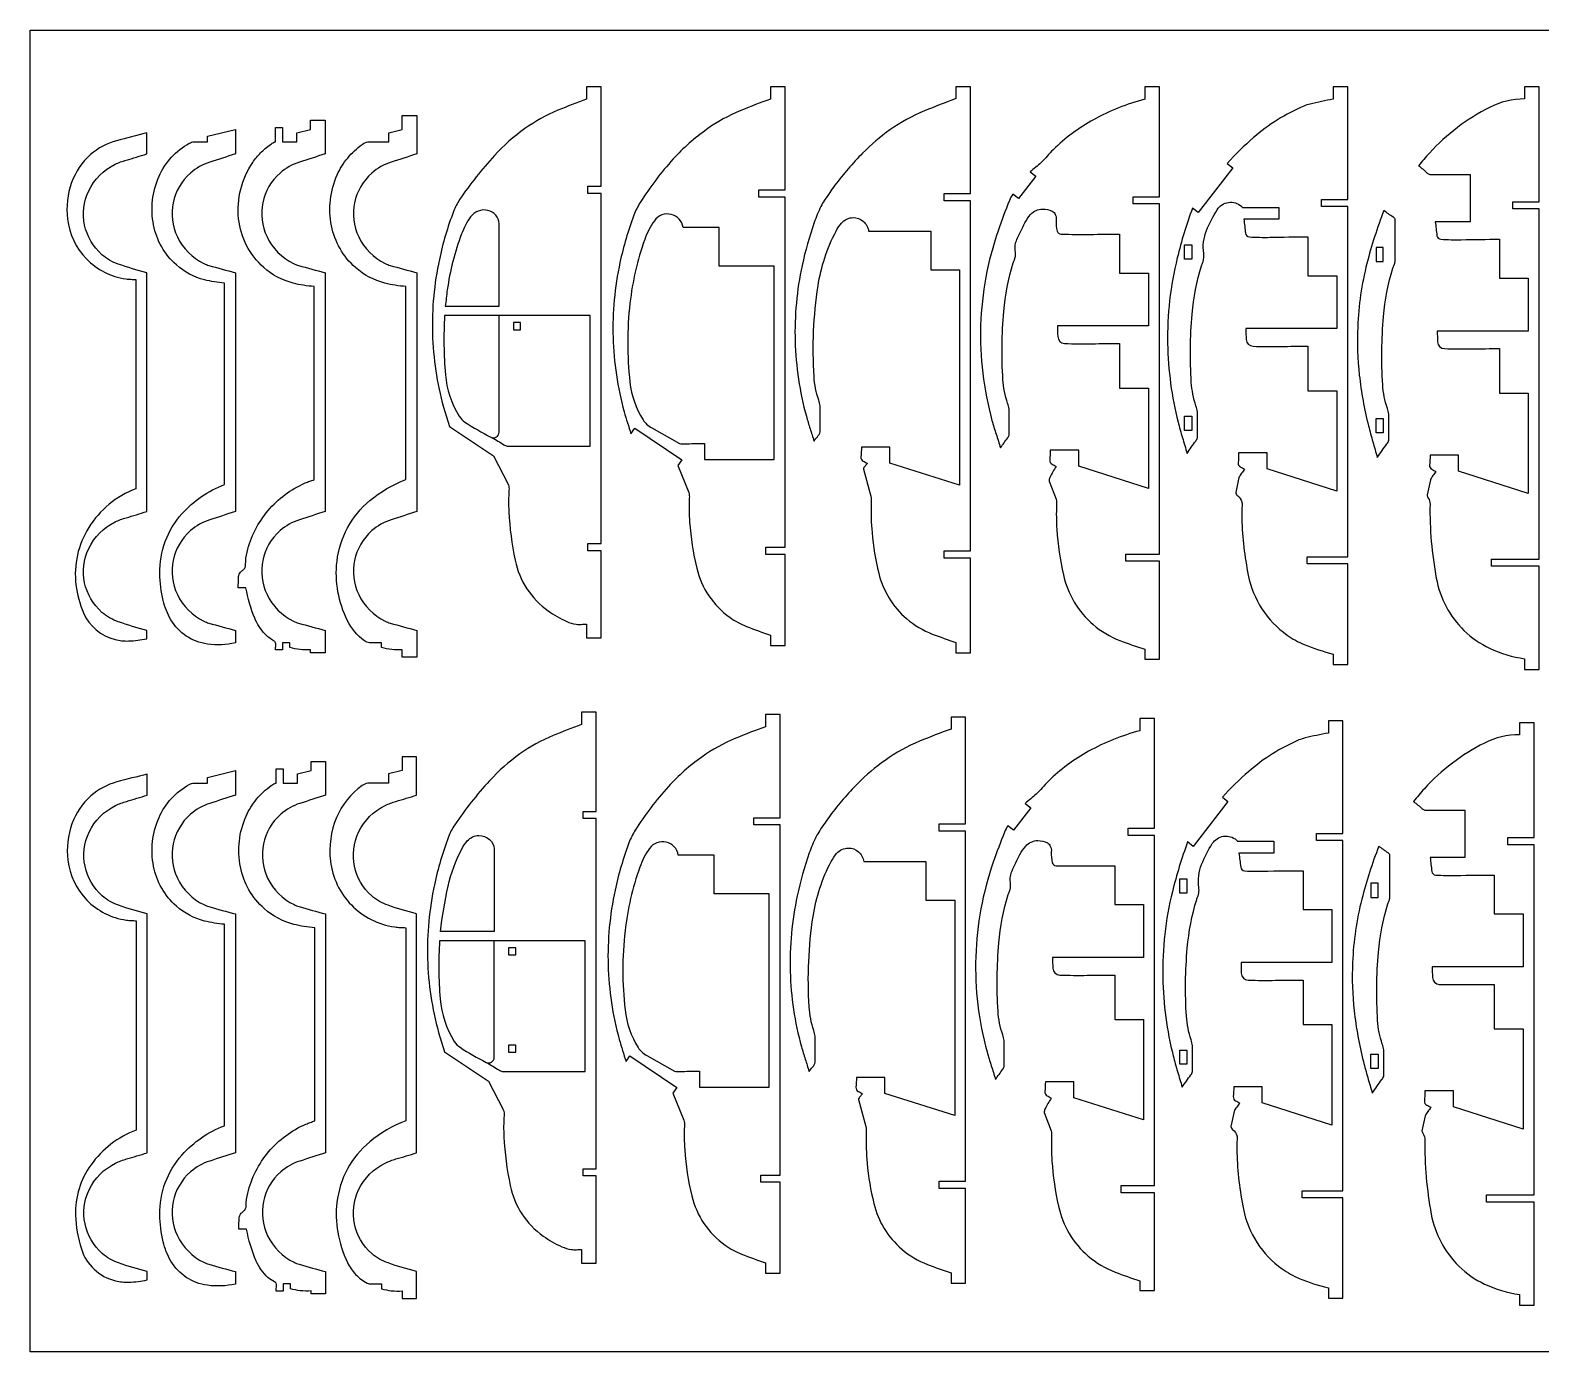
# Model space of a CAD drawing. Extents: x -837 to 392, y -197 to 360.
# Drawn here: x -837 to -201, y -197 to 360 of the extents above; entities that cross this region are included whole.
import ezdxf

# ---------------------------------------------------------------- set-up
doc = ezdxf.new("R2010")
doc.units = 0
doc.header["$MEASUREMENT"] = 0
doc.layers.get('0').update_dxf_attribs({"linetype": 'CONTINUOUS'})
doc.layers.add('ETCH', color=5, linetype='CONTINUOUS')
doc.layers.add('LAYER_1', color=18, linetype='CONTINUOUS')

msp = doc.modelspace()

# ---------------------------------------------------------------- linework, layer by layer
msp.add_lwpolyline([(391.94, 359.56), (391.94, -196.7), (-837.33, -196.7), (-837.33, 359.56)], close=True)
at = {"layer": 'ETCH'}
for points in [[(-642.95, 188.14, -0.012843), (-637.87, 185.1, 0.077208), (-636.51, 184.51), (-601.53, 184.51), (-601.53, 239.51), (-639.84, 239.51)], [(-645.02, -75.04, -0.012843), (-639.94, -78.08, 0.077208), (-638.58, -78.67), (-603.6, -78.67), (-603.6, -23.67), (-641.91, -23.67)]]:
    msp.add_lwpolyline(points, format="xyb", dxfattribs=at)
at = {"layer": 'LAYER_1'}
for points in [[(-603.06, 109.55), (-603.06, 103.76), (-596.94, 103.76), (-596.94, 140.49), (-602.48, 140.49), (-602.48, 143.49), (-596.94, 143.49), (-596.94, 290.89), (-602.48, 290.89), (-602.48, 293.89), (-596.94, 293.89), (-596.94, 335.69), (-603.06, 335.69), (-603.06, 330.52, 0.01158), (-615.1, 325.86, 0.056715), (-629.06, 318.13, 0.052187), (-641.84, 306.84, 0.037532), (-656.51, 288.26, 0.058109), (-659.09, 283.28, 0.037025), (-665.05, 263.06, 0.060336), (-667.94, 231.88, 0.060322), (-663.31, 200.91), (-660.79, 192.75), (-642.31, 180.42), (-635.91, 168.18, -0.078028), (-635.72, 165.94, 0.031), (-635.8, 156.96, 0.037901), (-633.14, 136.44, 0.189405), (-619.23, 115.17, 0.049278), (-611.43, 110.72, 0.066747), (-607.48, 109.55, 0.057733), (-605.27, 109.46, -0.019225)], [(-525.61, 104.98), (-525.61, 100.6), (-519.48, 100.6), (-519.48, 138.91), (-527.58, 138.91), (-527.58, 141.91), (-519.48, 141.91), (-519.48, 289.32), (-530.58, 289.32), (-530.58, 292.32), (-519.48, 292.32), (-519.48, 335.69), (-525.61, 335.69), (-525.61, 330.6, 0.011138), (-538.16, 325.76, 0.057158), (-552.51, 317.83, 0.053536), (-566.55, 305.37, 0.043612), (-580.49, 287.06, 0.051411), (-583.14, 281.71, 0.036287), (-588.99, 261.79, 0.060336), (-591.91, 230.27, 0.060322), (-587.23, 198.96, 0.011291), (-585.83, 194.29, -0.003763), (-584.36, 189.65), (-582.77, 192.03), (-562.94, 178.8), (-564.61, 176.3), (-559.96, 165.02, -0.057304), (-559.79, 162.53, 0.029813), (-559.67, 152.54, 0.040877), (-556.67, 133.12, 0.181545), (-542.65, 112.37, 0.05984), (-535.69, 108.59, 0.017043)], [(-447.52, 101.91), (-447.52, 97.55), (-441.39, 97.55), (-441.39, 137.39), (-452.48, 137.39), (-452.48, 140.39), (-441.39, 140.39), (-441.39, 287.8), (-452.48, 287.8), (-452.48, 290.8), (-441.39, 290.8), (-441.39, 335.69), (-447.52, 335.69), (-447.52, 330.77, 0.009719), (-460.75, 325.62, 0.05729), (-475.33, 317.58, 0.042456), (-486.83, 307.81, 0.035928), (-498.45, 294.3, 0.013503), (-502.83, 288.05, 0.032705), (-504.39, 285.32, 0.029032), (-507.19, 278.62, 0.031155), (-512.29, 260.57, 0.060336), (-515.24, 228.71, 0.060323), (-510.5, 197.05, 0.011291), (-508.93, 191.82, -0.003763), (-507.28, 186.6, -0.036784), (-505.84, 188.46, 0.110753), (-504.68, 190.5), (-504.68, 201.42, 0.034327), (-505.32, 203.87, -0.065222), (-507.26, 213.82, -0.053378), (-505.59, 251.91, -0.084019), (-497.98, 275.01, -0.054475), (-495.68, 278.41, -0.22028), (-490.77, 280.69, -0.181086), (-486.51, 279.09, -0.177894), (-484.29, 275.04), (-458.14, 275.04), (-458.14, 258.69), (-445.98, 258.69), (-445.98, 168.03), (-475.36, 177.4), (-475.36, 184.13), (-487.34, 184.13, -0.024568), (-487.55, 179.97, 0.148453), (-487.34, 178.94, 0.167335), (-486.57, 178.22, -0.043011), (-484.85, 177.27, -0.053806), (-485.81, 176.12, 0.162675), (-486.51, 174.78), (-483.36, 163.48, -0.03761), (-483.22, 160.4, 0.029502), (-482.84, 148.08, 0.037089), (-480.02, 130.99, 0.157363), (-468.3, 111.88, 0.085148), (-457.49, 105.42, 0.015306)], [(-367.98, 99.01), (-367.98, 94.87), (-361.85, 94.87), (-361.85, 136.07), (-375.94, 136.07), (-375.94, 139.07), (-361.85, 139.07), (-361.85, 286.47), (-372.94, 286.47), (-372.94, 289.47), (-361.85, 289.47), (-361.85, 335.69), (-367.98, 335.69), (-367.98, 330.52, 0.061921), (-389.58, 321.89, 0.067998), (-406.59, 309.24, 0.021444), (-409.1, 306.56, -0.02519), (-411.62, 303.9, -0.020295), (-413.93, 301.88, 0.006764), (-416.28, 299.93), (-413.91, 298.09), (-421.18, 288.73), (-423.54, 290.56, 0.056291), (-425, 287.87, 0.012633), (-429.77, 275.15, 0.075447), (-437.11, 235.44, 0.075461), (-432.34, 195.35, 0.011291), (-430.59, 189.54, -0.003763), (-428.76, 183.76, -0.014708), (-425.73, 188.01, 0.088472), (-425.14, 189.18), (-425.14, 200.09, 0.040504), (-425.76, 202.55, -0.066048), (-427.72, 212.5, -0.037693), (-427.38, 241.2, -0.052115), (-423.42, 261.61, -0.029026), (-422.92, 262.96, 0.063373), (-422.51, 264.34, 0.083563), (-422.53, 266.79, -0.089498), (-422.53, 269.25, -0.058075), (-421.83, 271.51, -0.017801), (-418.48, 278.44, -0.055681), (-416.09, 281.96, -0.219798), (-410.98, 284.31, -0.117737), (-406.96, 283.34, -0.172185), (-405.71, 282.02, -0.124003), (-405.29, 279.57, 0.08265), (-404.88, 274.98, 0.164391), (-404.29, 274.09, 0.161089), (-403.27, 273.72, 0.009921), (-390.94, 273.63, -0.003307), (-378.6, 273.72), (-378.6, 257.37), (-366.45, 257.37), (-366.45, 235.1), (-404.75, 235.1, 0.009842), (-404.66, 230.59, 0.393252), (-401.75, 227.7, 0.012272), (-390.18, 227.6, -0.004091), (-378.6, 227.7), (-378.6, 208.95), (-366.45, 208.95), (-366.45, 166.7), (-395.83, 176.08), (-395.83, 182.81), (-407.8, 182.81, -0.024568), (-408.01, 178.64, 0.148453), (-407.8, 177.62, 0.167335), (-407.03, 176.9, -0.043011), (-405.31, 175.95, 0.035977), (-407.96, 171.28, 0.130623), (-408.24, 169.8), (-405.32, 162.2, -0.05357), (-405.16, 159.66, 0.029114), (-405.03, 149.48, 0.035901), (-402.27, 130.38, 0.163176), (-389.74, 109.41, 0.085575), (-378.47, 102.69, 0.014882)], [(-288.66, 97), (-288.66, 92.61), (-282.53, 92.61), (-282.53, 134.92), (-299.63, 134.92), (-299.63, 137.92), (-282.53, 137.92), (-282.53, 285.33), (-293.63, 285.33), (-293.63, 288.33), (-282.53, 288.33), (-282.53, 335.69), (-288.66, 335.69), (-288.66, 330.54, 0.012013), (-298.42, 328.49, 0.043438), (-301.04, 327.62, 0.077071), (-322.2, 314.38, 0.031251), (-333.29, 303.52), (-330.92, 301.68), (-345.54, 282.85), (-347.9, 284.69, 0.028113), (-354.33, 263.76, 0.065025), (-358.38, 227.68, 0.028538), (-357.12, 210.85, 0.029197), (-353.99, 194.65, 0.011608), (-352.15, 188.05, -0.003869), (-350.2, 181.47, -0.014708), (-346.54, 186.63, 0.088472), (-345.82, 188.04), (-345.82, 198.95, 0.040504), (-346.44, 201.41, -0.066048), (-348.41, 211.36, -0.037693), (-348.06, 240.06, -0.052115), (-344.1, 260.46, -0.028884), (-343.61, 261.8, 0.062945), (-343.21, 263.16, 0.076202), (-343.19, 265.6, -0.133631), (-342.01, 275.25, -0.043844), (-337.5, 284.02, -0.460888), (-327.33, 285.51, -0.102034), (-327.12, 285.23, 0.177148), (-326.87, 284.98), (-311.62, 284.98), (-311.62, 279.97), (-326.29, 279.97, 0.002487), (-325.58, 274.1, 0.360375), (-323.95, 272.57, 0.020957), (-315.32, 272.4, -0.005432), (-299.28, 272.57), (-299.28, 256.23), (-287.13, 256.23), (-287.13, 233.95), (-325.43, 233.95, 0.008503), (-325.33, 229.43, 0.393252), (-322.43, 226.55, 0.012272), (-310.86, 226.46, -0.004091), (-299.28, 226.55), (-299.28, 207.81), (-287.13, 207.81), (-287.13, 165.56), (-316.51, 174.94), (-316.51, 181.67), (-328.49, 181.67, -0.024568), (-328.69, 177.5, 0.148453), (-328.49, 176.47, 0.167335), (-327.71, 175.75, -0.043011), (-325.99, 174.81, -0.023258), (-327.25, 173.1, 0.069876), (-328.34, 171.28), (-329.73, 164.96, 0.187059), (-328.88, 163.58, -0.16278), (-327.17, 161.09, -0.090499), (-327.03, 159.65, 0.028996), (-327.17, 153.85, 0.041055), (-324.42, 130.13, 0.191262), (-308.11, 104.99, 0.0569), (-300.88, 101.01, 0.036435)], [(-208.07, 95.01), (-208.07, 90.5), (-201.94, 90.5), (-201.94, 133.91), (-222.03, 133.91), (-222.03, 136.91), (-201.94, 136.91), (-201.94, 284.32), (-213.03, 284.32), (-213.03, 287.32), (-201.94, 287.32), (-201.94, 335.69), (-208.07, 335.69), (-208.07, 330.63, 0.117904), (-222.82, 327.1, 0.090171), (-248.15, 307.87, 0.014621), (-250.45, 305.21, -0.004873), (-252.69, 302.51, -0.016502), (-249.03, 299.46, 0.09933), (-248, 298.86), (-231.02, 298.86), (-231.02, 278.96), (-245.69, 278.96, 0.001901), (-244.98, 273.08, 0.360443), (-243.36, 271.56, 0.020886), (-234.72, 271.39, -0.005414), (-218.69, 271.56), (-218.69, 255.21), (-206.53, 255.21), (-206.53, 232.94), (-244.84, 232.94, 0.008503), (-244.74, 228.42, 0.393252), (-241.84, 225.54, 0.012272), (-230.26, 225.45, -0.004091), (-218.69, 225.54), (-218.69, 206.8), (-206.53, 206.8), (-206.53, 164.55), (-235.91, 173.92), (-235.91, 180.65), (-247.89, 180.65, -0.024568), (-248.1, 176.49, 0.148453), (-247.89, 175.46, 0.167335), (-247.12, 174.74, -0.043011), (-245.4, 173.8, -0.023258), (-246.65, 172.09, 0.069876), (-247.75, 170.27), (-249.14, 163.95, 0.112129), (-248.64, 162.62, -0.149624), (-247.9, 160.09, 0.049333), (-245.25, 128.87, 0.153631), (-233.59, 106.93, 0.08541), (-222.79, 99.42, 0.072962)], [(-746.48, 124.87), (-749.7, 124.87, -0.012709), (-749.58, 129.56, -0.186771), (-748.72, 131.49, -0.031934), (-747.7, 132.38, 0.130659), (-746.86, 133.46, 0.101306), (-746.61, 134.74, -0.060865), (-746.01, 139.91, -0.116481), (-737.18, 157.36, -0.116481), (-721.48, 169.01, -0.017395), (-719.64, 169.73, 0.005798), (-717.78, 170.4), (-717.78, 251.69, -0.045607), (-726.62, 253.11, -0.119052), (-738.99, 259.67, -0.187593), (-749.57, 280.23, -0.176665), (-743.63, 303.95, -0.046818), (-740.38, 307.9, -0.04327), (-736.16, 311.48, -0.034612), (-734.56, 312.44, -0.119897), (-734.03, 312.57), (-734.03, 318.57), (-731.03, 318.57), (-731.03, 312.57), (-724.99, 312.57), (-724.99, 316.41), (-719.32, 317.8), (-719.32, 321.7), (-713.19, 321.7), (-713.19, 307.53, -0.0023), (-724, 304.01, 0.102473), (-732.07, 299.46, 0.336459), (-737.61, 272.59, 0.170276), (-726.47, 261.39, 0.041463), (-724.33, 260.56, 0.008219), (-713.19, 257.5), (-713.19, 156.99, -0.0023), (-724, 153.48, 0.102473), (-732.07, 148.92, 0.336459), (-737.61, 122.05, 0.170276), (-726.47, 110.85, 0.041463), (-724.33, 110.02, 0.008219), (-713.19, 106.96), (-713.19, 97.54), (-719.32, 97.54), (-719.32, 98.79, -0.040458), (-723.72, 98.91, -0.040959), (-728, 99.73), (-728, 101.75), (-731.03, 101.75), (-731.03, 98.75), (-734.03, 98.75, -0.042249), (-733.87, 100.7, 0.164319), (-734.03, 101.75, 0.142751), (-734.85, 102.59, -0.073336), (-738.53, 105.49, -0.092121), (-742.79, 112.09, -0.054046)], [(-679.16, 170.4), (-679.16, 251.69, -0.045607), (-687.99, 253.11, -0.119052), (-700.36, 259.67, -0.164437), (-710.45, 277.28, -0.154496), (-708.04, 298.67, -0.067132), (-703.65, 305.78, -0.067132), (-697.53, 311.48, -0.094604), (-695.12, 312.57), (-686.37, 312.57), (-686.37, 316.41), (-680.69, 317.8), (-680.69, 323.64), (-674.56, 323.64), (-674.56, 307.53, -0.0023), (-685.37, 304.01, 0.102473), (-693.44, 299.46, 0.336459), (-698.99, 272.59, 0.170276), (-687.85, 261.39, 0.041463), (-685.7, 260.56, 0.008219), (-674.56, 257.5), (-674.56, 156.99, -0.0023), (-685.37, 153.48, 0.102473), (-693.44, 148.92, 0.336459), (-698.99, 122.05, 0.170276), (-687.85, 110.85, 0.041463), (-685.7, 110.02, 0.008219), (-674.56, 106.96), (-674.56, 95.62), (-680.69, 95.62), (-680.69, 98.79, -0.040458), (-685.1, 98.91, -0.040959), (-689.37, 99.73), (-689.37, 101.75), (-694.43, 101.75, -0.150836), (-696.61, 102.58, -0.117974), (-703.7, 110.99, -0.146319), (-708.13, 136.04, -0.192468), (-694.33, 161.57, -0.083871)], [(-788.24, 103.44), (-788.24, 106.96, -0.019771), (-800.27, 110.57, -0.097096), (-807.12, 114.53, -0.336459), (-812.67, 141.4, -0.170276), (-801.52, 152.6, -0.044461), (-796.94, 154.34, 0.01152), (-788.24, 156.99), (-788.24, 257.5, -0.019771), (-800.27, 261.11, -0.097096), (-807.12, 265.07, -0.336459), (-812.67, 291.94, -0.170276), (-801.52, 303.14, -0.044461), (-796.94, 304.87, 0.01152), (-788.24, 307.53), (-788.24, 316.31, 0.004903), (-801.02, 313.05, 0.116274), (-811.91, 307.22, 0.126509), (-819.89, 295.46, 0.115888), (-821.64, 280.09, 0.165557), (-813.63, 263.3, 0.165558), (-797.04, 254.89, 0.027352), (-794.94, 254.71, -0.009115), (-792.84, 254.6), (-792.84, 166.52, 0.164612), (-812.69, 150.26, 0.171175), (-818.06, 126.11, 0.07237), (-814.87, 114.3, 0.234888), (-801.55, 103.08, 0.06659), (-795.93, 102.48, 0.048535)], [(-755.53, 168.33), (-755.53, 253.15, -0.045578), (-763.96, 254.5, -0.119082), (-775.77, 260.76, -0.164652), (-785.39, 277.59, -0.154282), (-783.08, 298.08, -0.080612), (-777.84, 306.07, -0.080612), (-770.35, 311.99, -0.124982), (-768.34, 312.57), (-762.73, 312.57), (-762.73, 314.91), (-750.93, 317.81), (-750.93, 307.53, -0.0023), (-761.74, 304.01, 0.102473), (-769.81, 299.46, 0.336459), (-775.36, 272.59, 0.170276), (-764.21, 261.39, 0.041463), (-762.07, 260.56, 0.008219), (-750.93, 257.5), (-750.93, 156.99, -0.0023), (-761.74, 153.48, 0.102473), (-769.81, 148.92, 0.336459), (-775.36, 122.05, 0.170276), (-764.21, 110.85, 0.041463), (-762.07, 110.02, 0.008219), (-750.93, 106.96), (-750.93, 101.7, -0.088823), (-762.74, 101.18, -0.230967), (-778.08, 111.4, -0.07343), (-781.34, 119.51, -0.05589), (-782.77, 130.88, -0.186646), (-773.42, 156.01, -0.121989)], [(-662.53, 243.42), (-639.84, 243.42), (-639.84, 278.13, 0.327649), (-644.63, 283.73, 0.30501), (-651.93, 280.96, 0.064273), (-655.72, 273.81, 0.055133), (-661.72, 250.23, 0.007933), (-662.14, 246.83, -0.002644)], [(-553.46, 185.65), (-553.46, 178.92), (-524.08, 178.92), (-524.08, 260.21), (-547.19, 260.21), (-547.19, 276.56), (-562.38, 276.56, 0.307009), (-567.45, 282.05, 0.30501), (-574.48, 279.39, 0.068756), (-578.59, 271.45, 0.057139), (-584.78, 244.69, 0.056363), (-584.79, 211.47, 0.112085), (-579.24, 195.55, 0.06631), (-577.75, 193.75, 0.057154), (-575.57, 192.15), (-563.93, 185.65, 0.076491), (-561.84, 185.44, -0.012724)], [(-270.09, 179.71, -0.014665), (-266.02, 185.45, 0.088209), (-265.23, 187.02), (-265.23, 197.94, 0.040603), (-265.85, 200.4, -0.066272), (-267.81, 210.35, -0.037569), (-267.46, 239.08, -0.052115), (-263.51, 259.45, -0.028888), (-263.01, 260.79, 0.062959), (-262.61, 262.15), (-262.61, 280.03, 0.137471), (-263.41, 280.93, -0.022773), (-267.31, 283.68, 0.030864), (-274.46, 261.43, 0.052022), (-278.36, 234.7, 0.037686), (-277.67, 214.43, 0.035172), (-273.79, 193.05, 0.007553), (-271.97, 186.37, -0.002518)], [(-639.84, 239.51), (-662.85, 239.51, 0.033708), (-662.49, 214.57, 0.119738), (-656.7, 197.12, 0.10777), (-654.27, 194.64, 0.029272), (-643.32, 188.31, 0.544062), (-639.84, 190.35)], [(-605.13, -153.63), (-605.13, -159.42), (-599.01, -159.42), (-599.01, -122.7), (-604.55, -122.7), (-604.55, -119.7), (-599.01, -119.7), (-599.01, 27.71), (-604.55, 27.71), (-604.55, 30.71), (-599.01, 30.71), (-599.01, 72.51), (-605.13, 72.51), (-605.13, 67.33, 0.01158), (-617.17, 62.68, 0.056715), (-631.13, 54.95, 0.052187), (-643.91, 43.66, 0.037532), (-658.58, 25.08, 0.058109), (-661.16, 20.09, 0.037025), (-667.12, -0.12, 0.060336), (-670.01, -31.3, 0.060322), (-665.38, -62.28), (-662.86, -70.43), (-644.38, -82.76), (-637.98, -95, -0.078028), (-637.79, -97.24, 0.031), (-637.87, -106.22, 0.037901), (-635.21, -126.74, 0.189405), (-621.3, -148.01, 0.049278), (-613.5, -152.47, 0.066747), (-609.55, -153.63, 0.057733), (-607.34, -153.72, -0.019225)], [(-527.68, -159.22), (-527.68, -163.6), (-521.55, -163.6), (-521.55, -125.29), (-529.65, -125.29), (-529.65, -122.29), (-521.55, -122.29), (-521.55, 25.11), (-532.65, 25.11), (-532.65, 28.11), (-521.55, 28.11), (-521.55, 71.48), (-527.68, 71.48), (-527.68, 66.4, 0.011138), (-540.23, 61.55, 0.057158), (-554.58, 53.62, 0.053536), (-568.62, 41.17, 0.043612), (-582.56, 22.85, 0.051411), (-585.21, 17.51, 0.036287), (-591.06, -2.42, 0.060336), (-593.98, -33.94, 0.060322), (-589.29, -65.25, 0.011291), (-587.9, -69.91, -0.003763), (-586.43, -74.55), (-584.84, -72.18), (-565.01, -85.41), (-566.67, -87.9), (-562.03, -99.19, -0.057304), (-561.86, -101.68, 0.029813), (-561.74, -111.66, 0.040877), (-558.74, -131.08, 0.181545), (-544.72, -151.83, 0.05984), (-537.76, -155.61, 0.017043)], [(-449.59, -163.43), (-449.59, -167.79), (-443.46, -167.79), (-443.46, -127.95), (-454.55, -127.95), (-454.55, -124.95), (-443.46, -124.95), (-443.46, 22.46), (-454.55, 22.46), (-454.55, 25.46), (-443.46, 25.46), (-443.46, 70.35), (-449.59, 70.35), (-449.59, 65.43, 0.009719), (-462.82, 60.29, 0.05729), (-477.39, 52.24, 0.042456), (-488.9, 42.48, 0.035928), (-500.52, 28.96, 0.013503), (-504.9, 22.72, 0.032705), (-506.46, 19.98, 0.029032), (-509.26, 13.28, 0.031155), (-514.36, -4.77, 0.060336), (-517.31, -36.63, 0.060323), (-512.57, -68.28, 0.011291), (-511, -73.52, -0.003763), (-509.35, -78.73, -0.036784), (-507.91, -76.88, 0.110753), (-506.75, -74.83), (-506.75, -63.92, 0.034327), (-507.39, -61.47, -0.065222), (-509.33, -51.51, -0.053378), (-507.66, -13.43, -0.084019), (-500.05, 9.67, -0.054475), (-497.75, 13.08, -0.22028), (-492.84, 15.35, -0.181086), (-488.58, 13.75, -0.177894), (-486.36, 9.7), (-460.21, 9.7), (-460.21, -6.65), (-448.05, -6.65), (-448.05, -97.31), (-477.43, -87.94), (-477.43, -81.21), (-489.41, -81.21, -0.024568), (-489.62, -85.37, 0.148453), (-489.41, -86.4, 0.167335), (-488.64, -87.12, -0.043011), (-486.92, -88.06, -0.053806), (-487.88, -89.22, 0.162675), (-488.58, -90.56), (-485.43, -101.86, -0.03761), (-485.29, -104.94, 0.029502), (-484.91, -117.26, 0.037089), (-482.09, -134.35, 0.157363), (-470.37, -153.46, 0.085148), (-459.56, -159.92, 0.015306)], [(-370.05, -166.81), (-370.05, -170.96), (-363.92, -170.96), (-363.92, -129.76), (-378.01, -129.76), (-378.01, -126.76), (-363.92, -126.76), (-363.92, 20.65), (-375.01, 20.65), (-375.01, 23.65), (-363.92, 23.65), (-363.92, 69.86), (-370.05, 69.86), (-370.05, 64.7, 0.061921), (-391.65, 56.07, 0.067998), (-408.66, 43.41, 0.021444), (-411.17, 40.73, -0.02519), (-413.69, 38.07, -0.020295), (-416, 36.06, 0.006764), (-418.35, 34.1), (-415.98, 32.26), (-423.25, 22.9), (-425.61, 24.73, 0.056291), (-427.06, 22.04, 0.012633), (-431.83, 9.32, 0.075447), (-439.18, -30.39, 0.075461), (-434.4, -70.47, 0.011291), (-432.66, -76.29, -0.003763), (-430.83, -82.07, -0.014708), (-427.8, -77.81, 0.088472), (-427.21, -76.65), (-427.21, -65.74, 0.040504), (-427.83, -63.28, -0.066048), (-429.79, -53.33, -0.037693), (-429.45, -24.63, -0.052115), (-425.49, -4.22, -0.029026), (-424.99, -2.87, 0.063373), (-424.58, -1.49, 0.083563), (-424.6, 0.97, -0.089498), (-424.59, 3.42, -0.058075), (-423.9, 5.68, -0.017801), (-420.55, 12.61, -0.055681), (-418.16, 16.13, -0.219798), (-413.04, 18.48, -0.117737), (-409.03, 17.51, -0.172185), (-407.78, 16.19, -0.124003), (-407.36, 13.74, 0.08265), (-406.95, 9.15, 0.164391), (-406.36, 8.26, 0.161089), (-405.34, 7.89, 0.009921), (-393.01, 7.81, -0.003307), (-380.67, 7.89), (-380.67, -8.46), (-368.52, -8.46), (-368.52, -30.73), (-406.82, -30.73, 0.009842), (-406.73, -35.24, 0.393252), (-403.82, -38.13, 0.012272), (-392.24, -38.23, -0.004091), (-380.67, -38.13), (-380.67, -56.88), (-368.52, -56.88), (-368.52, -99.12), (-397.89, -89.75), (-397.89, -83.02), (-409.87, -83.02, -0.024568), (-410.08, -87.18, 0.148453), (-409.87, -88.21, 0.167335), (-409.1, -88.93, -0.043011), (-407.38, -89.88, 0.035977), (-410.03, -94.55, 0.130623), (-410.31, -96.03), (-407.39, -103.63, -0.05357), (-407.23, -106.17, 0.029114), (-407.09, -116.35, 0.035901), (-404.34, -135.45, 0.163176), (-391.81, -156.41, 0.085575), (-380.54, -163.13, 0.014882)], [(-290.71, -169.81), (-290.71, -174.2), (-284.58, -174.2), (-284.58, -131.89), (-301.68, -131.89), (-301.68, -128.89), (-284.58, -128.89), (-284.58, 18.52), (-295.68, 18.52), (-295.68, 21.52), (-284.58, 21.52), (-284.58, 68.88), (-290.71, 68.88), (-290.71, 63.73, 0.012013), (-300.47, 61.67, 0.043438), (-303.09, 60.81, 0.077071), (-324.25, 47.57, 0.031251), (-335.34, 36.71), (-332.97, 34.87), (-347.59, 16.04), (-349.96, 17.88, 0.028113), (-356.38, -3.05, 0.065025), (-360.43, -39.14, 0.028538), (-359.17, -55.96, 0.029197), (-356.04, -72.16, 0.011608), (-354.2, -78.77, -0.003869), (-352.26, -85.34, -0.014708), (-348.59, -80.19, 0.088472), (-347.87, -78.77), (-347.87, -67.86, 0.040504), (-348.49, -65.4, -0.066048), (-350.46, -55.45, -0.037693), (-350.11, -26.75, -0.052115), (-346.15, -6.35, -0.028884), (-345.66, -5.01, 0.062945), (-345.26, -3.65, 0.076202), (-345.24, -1.22, -0.133631), (-344.06, 8.43, -0.043844), (-339.56, 17.21, -0.460888), (-329.38, 18.69, -0.102034), (-329.17, 18.41, 0.177148), (-328.92, 18.17), (-313.67, 18.17), (-313.67, 13.16), (-328.34, 13.16, 0.003615), (-327.62, 7.32, 0.350637), (-326, 5.76, 0.027654), (-321.07, 5.58, -0.004608), (-301.33, 5.76), (-301.33, -10.59), (-289.18, -10.59), (-289.18, -32.86), (-327.48, -32.86, 0.008503), (-327.38, -37.38, 0.393252), (-324.48, -40.26, 0.012272), (-312.91, -40.35, -0.004091), (-301.33, -40.26), (-301.33, -59), (-289.18, -59), (-289.18, -101.25), (-318.56, -91.88), (-318.56, -85.15), (-330.54, -85.15, -0.024568), (-330.74, -89.31, 0.148453), (-330.54, -90.34, 0.167335), (-329.76, -91.06, -0.043011), (-328.04, -92, -0.023258), (-329.3, -93.71, 0.069876), (-330.4, -95.53), (-331.78, -101.85, 0.187059), (-330.93, -103.23, -0.16278), (-329.22, -105.72, -0.090499), (-329.08, -107.17, 0.028996), (-329.22, -112.96, 0.041055), (-326.47, -136.68, 0.191262), (-310.16, -161.82, 0.0569), (-302.93, -165.8, 0.036435)], [(-210.21, -172.58), (-210.21, -177.09), (-204.08, -177.09), (-204.08, -133.68), (-224.18, -133.68), (-224.18, -130.68), (-204.08, -130.68), (-204.08, 16.73), (-215.18, 16.73), (-215.18, 19.73), (-204.08, 19.73), (-204.08, 68.1), (-210.21, 68.1), (-210.21, 63.05, 0.117904), (-224.96, 59.52, 0.090171), (-250.29, 40.29, 0.014621), (-252.59, 37.63, -0.004873), (-254.84, 34.92, -0.016502), (-251.17, 31.88, 0.09933), (-250.14, 31.28), (-233.17, 31.28), (-233.17, 11.37), (-247.84, 11.37, 0.001901), (-247.12, 5.49, 0.360443), (-245.5, 3.97, 0.020886), (-236.87, 3.8, -0.005414), (-220.83, 3.97), (-220.83, -12.37), (-208.68, -12.37), (-208.68, -34.65), (-246.98, -34.65, 0.008503), (-246.88, -39.17, 0.393252), (-243.98, -42.05, 0.012272), (-232.41, -42.14, -0.004091), (-220.83, -42.05), (-220.83, -60.79), (-208.68, -60.79), (-208.68, -103.04), (-238.06, -93.66), (-238.06, -86.93), (-250.04, -86.93, -0.024568), (-250.24, -91.1, 0.148453), (-250.04, -92.13, 0.167335), (-249.26, -92.85, -0.043011), (-247.54, -93.79, -0.023258), (-248.8, -95.5, 0.069876), (-249.89, -97.32), (-251.28, -103.64, 0.112129), (-250.79, -104.97, -0.149624), (-250.05, -107.5, 0.049333), (-247.39, -138.72, 0.153631), (-235.73, -160.66, 0.08541), (-224.93, -168.17, 0.072962)], [(-733.79, -171.14, -0.045369), (-733.59, -168.97, 0.176681), (-733.79, -167.8, 0.167935), (-734.42, -167.25, -0.09214), (-737.24, -165.43, -0.100655), (-742.15, -158.49, -0.060423), (-746.23, -145.02), (-749.45, -145.02, -0.012709), (-749.34, -140.33, -0.186771), (-748.47, -138.4, -0.031934), (-747.45, -137.51, 0.130659), (-746.61, -136.43, 0.101306), (-746.36, -135.15, -0.060865), (-745.76, -129.98, -0.116481), (-736.93, -112.53, -0.116481), (-721.23, -100.88, -0.017395), (-719.39, -100.16, 0.005798), (-717.53, -99.49), (-717.53, -18.2, -0.045607), (-726.37, -16.78, -0.119052), (-738.74, -10.22, -0.164437), (-748.82, 7.39, -0.154496), (-746.41, 28.78, -0.067132), (-742.02, 35.89, -0.067132), (-735.91, 41.59, -0.034612), (-734.31, 42.55, -0.119897), (-733.79, 42.68), (-733.79, 48.68), (-730.79, 48.68), (-730.79, 42.68), (-724.74, 42.68), (-724.74, 46.52), (-719.07, 47.91), (-719.07, 51.81), (-712.94, 51.81), (-712.94, 37.64, -0.0023), (-723.75, 34.12, 0.102473), (-731.82, 29.56, 0.336459), (-737.37, 2.69, 0.170276), (-726.22, -8.5, 0.041463), (-724.08, -9.33, 0.008219), (-712.94, -12.39), (-712.94, -112.9, -0.0023), (-723.75, -116.41, 0.102473), (-731.82, -120.97, 0.336459), (-737.37, -147.84, 0.170276), (-726.22, -159.04, 0.041463), (-724.08, -159.87, 0.008219), (-712.94, -162.93), (-712.94, -172.35), (-719.07, -172.35), (-719.07, -171.11, -0.040458), (-723.59, -170.98, -0.043218), (-727.75, -170.16), (-727.75, -168.14), (-730.79, -168.14), (-730.79, -171.14)], [(-689.42, -168.14), (-689.42, -170.16, 0.043218), (-685.27, -170.98, 0.040458), (-680.74, -171.11), (-680.74, -174.27), (-674.61, -174.27), (-674.61, -162.93, -0.019771), (-686.64, -159.32, -0.097096), (-693.5, -155.36, -0.336459), (-699.04, -128.49, -0.170276), (-687.9, -117.29, -0.044461), (-683.32, -115.55, 0.01152), (-674.61, -112.9), (-674.61, -12.39, -0.019771), (-686.64, -8.78, -0.097096), (-693.5, -4.82, -0.336459), (-699.04, 22.05, -0.170276), (-687.9, 33.25, -0.044461), (-683.32, 34.98, 0.01152), (-674.61, 37.64), (-674.61, 53.75), (-680.74, 53.75), (-680.74, 47.91), (-686.42, 46.52), (-686.42, 42.68), (-695.17, 42.68, 0.094545), (-697.58, 41.59, 0.140249), (-708.32, 28.21, 0.129401), (-710.91, 9.86, 0.165557), (-702.09, -8.62, 0.165558), (-683.83, -17.88, 0.027352), (-681.52, -18.08, -0.009115), (-679.21, -18.2), (-679.21, -99.49, 0.083871), (-694.38, -108.32, 0.192468), (-708.18, -133.85, 0.072374), (-707.82, -146.3, 0.067022), (-703.76, -159.11, 0.080436), (-700.33, -164.1, 0.079481), (-695.46, -167.8, 0.060965), (-694.58, -168.14)], [(-788.08, -166.46), (-788.08, -162.93, -0.019771), (-800.11, -159.32, -0.097096), (-806.96, -155.36, -0.336459), (-812.51, -128.49, -0.170276), (-801.36, -117.29, -0.044461), (-796.78, -115.55, 0.01152), (-788.08, -112.9), (-788.08, -12.39, -0.019771), (-800.11, -8.78, -0.097096), (-806.96, -4.82, -0.336459), (-812.51, 22.05, -0.170276), (-801.36, 33.25, -0.044461), (-796.78, 34.98, 0.01152), (-788.08, 37.64), (-788.08, 46.42, 0.004903), (-800.86, 43.15, 0.116274), (-811.75, 37.33, 0.126509), (-819.73, 25.57, 0.115888), (-821.48, 10.2, 0.165557), (-813.47, -6.59, 0.165558), (-796.88, -15, 0.027352), (-794.78, -15.18, -0.009115), (-792.67, -15.29), (-792.67, -103.37, 0.148785), (-811.8, -118.08, 0.163556), (-818.23, -139.17, 0.070492), (-815.79, -153.43, 0.260736), (-801.46, -166.8, 0.066665), (-795.79, -167.41, 0.048834)], [(-755.53, -101.56), (-755.53, -16.74, -0.045578), (-763.96, -15.39, -0.119082), (-775.77, -9.13, -0.164652), (-785.39, 7.7, -0.154282), (-783.08, 28.19, -0.080612), (-777.84, 36.18, -0.080612), (-770.35, 42.1, -0.124982), (-768.27, 42.68), (-762.73, 42.68), (-762.73, 45.02), (-750.93, 47.92), (-750.93, 37.64, -0.0023), (-761.74, 34.12, 0.102473), (-769.81, 29.56, 0.336459), (-775.36, 2.69, 0.170276), (-764.21, -8.5, 0.041463), (-762.07, -9.33, 0.008219), (-750.93, -12.39), (-750.93, -112.9, -0.0023), (-761.74, -116.41, 0.102473), (-769.81, -120.97, 0.336459), (-775.36, -147.84, 0.170276), (-764.21, -159.04, 0.041463), (-762.07, -159.87, 0.008219), (-750.93, -162.93), (-750.93, -168.19, -0.088823), (-762.74, -168.71, -0.230967), (-778.08, -158.5, -0.073429), (-781.34, -150.38, -0.05589), (-782.77, -139.01, -0.186646), (-773.42, -113.88, -0.121989)], [(-664.59, -19.76, -0.025331), (-661.37, -0.76, -0.066812), (-655.6, 14.92, -0.054475), (-653.29, 18.33, -0.22028), (-648.39, 20.6, -0.181086), (-643.89, 18.92, -0.197306), (-641.91, 14.95), (-641.91, -19.76)], [(-555.53, -78.55), (-555.53, -85.28), (-526.15, -85.28), (-526.15, -3.99), (-549.26, -3.99), (-549.26, 12.36), (-564.45, 12.36, 0.307009), (-569.52, 17.85, 0.30501), (-576.55, 15.18, 0.068756), (-580.66, 7.25, 0.057139), (-586.85, -19.51, 0.056363), (-586.86, -52.73, 0.112085), (-581.31, -68.66, 0.06631), (-579.82, -70.45, 0.057154), (-577.64, -72.05), (-566, -78.55, 0.076491), (-563.91, -78.77, -0.012724)], [(-272.23, -87.88, -0.014665), (-268.17, -82.13, 0.088209), (-267.37, -80.56), (-267.37, -69.65, 0.040603), (-267.99, -67.19, -0.066272), (-269.96, -57.24, -0.037569), (-269.6, -28.5, -0.052115), (-265.65, -8.14, -0.028888), (-265.16, -6.8, 0.062959), (-264.76, -5.44), (-264.76, 12.44, 0.137471), (-265.56, 13.34, -0.022773), (-269.45, 16.09, 0.030864), (-276.6, -6.16, 0.052022), (-280.51, -32.88, 0.037686), (-279.82, -53.15, 0.035172), (-275.93, -74.53, 0.007553), (-274.12, -81.22, -0.002518)], [(-641.91, -23.67), (-664.92, -23.67, 0.036451), (-664.7, -48.18, 0.119738), (-658.76, -66.06, 0.10777), (-656.34, -68.55, 0.029272), (-645.39, -74.88, 0.544062), (-641.91, -72.83)]]:
    msp.add_lwpolyline(points, format="xyb", close=True, dxfattribs=at)
for points in [[(-351.22, 263.17), (-351.22, 269.17), (-348.22, 269.17), (-348.22, 263.17)], [(-270.62, 262.15), (-267.62, 262.15), (-267.62, 268.16), (-270.62, 268.16)], [(-630.84, 236.51), (-633.84, 236.51), (-633.84, 233.51), (-630.84, 233.51)], [(-351.22, 191.13), (-351.22, 197.13), (-348.22, 197.13), (-348.22, 191.13)], [(-270.62, 190.12), (-270.62, 196.12), (-267.62, 196.12), (-267.62, 190.12)], [(-353.27, -3.65), (-353.27, 2.36), (-350.27, 2.36), (-350.27, -3.65)], [(-272.77, -5.44), (-269.77, -5.44), (-269.77, 0.57), (-272.77, 0.57)], [(-635.91, -26.67), (-635.91, -29.67), (-632.91, -29.67), (-632.91, -26.67)], [(-635.91, -70.62), (-632.91, -70.62), (-632.91, -67.62), (-635.91, -67.62)], [(-353.27, -75.68), (-353.27, -69.68), (-350.27, -69.68), (-350.27, -75.68)], [(-272.77, -77.47), (-272.77, -71.47), (-269.77, -71.47), (-269.77, -77.47)]]:
    msp.add_lwpolyline(points, close=True, dxfattribs=at)

doc.saveas('drawing.dxf')
